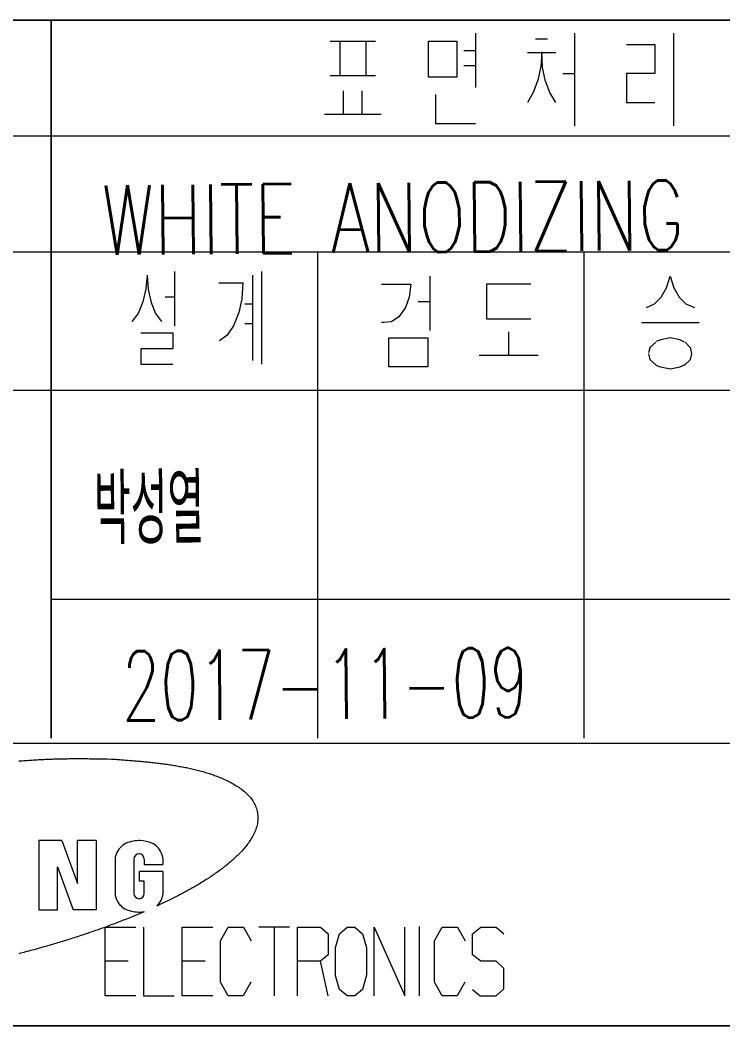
# Model space of a CAD drawing. Header units: millimetres. Extents: x 5 to 411, y 2 to 297.
# Drawn here: x 305.2 to 335.55, y 12.06 to 55.49 of the extents above; entities that cross this region are included whole.
import ezdxf

# ---------------------------------------------------------------- set-up
doc = ezdxf.new("R2010")
doc.units = ezdxf.units.MM
doc.layers.add('1', color=7, linetype='CONTINUOUS')
doc.styles.add('korean', font='simplex.shx', dxfattribs={"bigfont": 'whgtxt.shx'})

msp = doc.modelspace()

# ---------------------------------------------------------------- linework, layer by layer
at = {"layer": '1', "color": 18, "linetype": 'Continuous', "lineweight": 18}
for p, q in [((411.167, 55.489), (274.04, 55.489)), ((274.04, 55.489), (411.167, 55.489)), ((306.54, 55.489), (306.54, 24.487)), ((306.54, 24.487), (306.54, 55.489)), ((274.04, 50.489), (411.167, 50.489)), ((274.04, 45.489), (411.167, 45.489)), ((318.04, 45.489), (318.04, 24.489)), ((329.54, 45.489), (329.54, 24.489)), ((411.167, 39.489), (274.04, 39.489)), ((306.54, 30.489), (354.297, 30.489)), ((274.491, 24.273), (341.491, 24.273)), ((305.141, 23.501), (305.213, 23.506)), ((305.213, 23.506), (305.286, 23.511)), ((305.286, 23.511), (305.359, 23.516)), ((305.359, 23.516), (305.431, 23.521)), ((305.431, 23.521), (305.504, 23.526)), ((305.504, 23.526), (305.577, 23.531)), ((305.577, 23.531), (305.649, 23.536)), ((305.649, 23.536), (305.722, 23.54)), ((305.722, 23.54), (305.795, 23.544)), ((305.795, 23.544), (305.868, 23.549)), ((305.868, 23.549), (305.94, 23.553)), ((305.94, 23.553), (306.013, 23.557)), ((306.013, 23.557), (306.086, 23.561)), ((306.086, 23.561), (306.159, 23.564)), ((306.159, 23.564), (306.231, 23.568)), ((306.231, 23.568), (306.304, 23.571)), ((306.304, 23.571), (306.377, 23.574)), ((306.377, 23.574), (306.45, 23.577)), ((306.45, 23.577), (306.522, 23.58)), ((306.522, 23.58), (306.595, 23.583)), ((306.595, 23.583), (306.668, 23.585)), ((306.668, 23.585), (306.741, 23.587)), ((306.741, 23.587), (306.814, 23.589)), ((306.814, 23.589), (306.886, 23.591)), ((306.886, 23.591), (306.959, 23.593)), ((306.959, 23.593), (307.032, 23.595)), ((307.032, 23.595), (307.105, 23.596)), ((307.105, 23.596), (307.178, 23.597)), ((307.178, 23.597), (307.25, 23.598)), ((307.25, 23.598), (307.323, 23.599)), ((307.323, 23.599), (307.396, 23.6)), ((307.396, 23.6), (307.469, 23.6)), ((307.469, 23.6), (307.542, 23.601)), ((307.542, 23.601), (307.615, 23.601)), ((307.615, 23.601), (307.687, 23.601)), ((307.687, 23.601), (307.759, 23.601)), ((307.759, 23.601), (307.832, 23.601)), ((307.832, 23.601), (307.905, 23.601)), ((307.905, 23.601), (307.978, 23.6)), ((307.978, 23.6), (308.053, 23.6)), ((308.053, 23.6), (308.129, 23.599)), ((308.129, 23.599), (308.199, 23.598)), ((308.199, 23.598), (308.27, 23.598)), ((308.27, 23.598), (308.333, 23.597)), ((308.333, 23.597), (308.397, 23.596)), ((308.397, 23.596), (308.479, 23.595)), ((308.479, 23.595), (308.561, 23.594)), ((308.561, 23.594), (308.687, 23.592)), ((308.687, 23.592), (308.813, 23.59)), ((308.813, 23.59), (308.978, 23.587)), ((308.978, 23.587), (309.144, 23.584)), ((309.144, 23.584), (309.204, 23.58)), ((309.204, 23.58), (309.265, 23.575)), ((309.265, 23.575), (309.325, 23.571)), ((309.325, 23.571), (309.386, 23.567)), ((309.386, 23.567), (309.446, 23.562)), ((309.446, 23.562), (309.507, 23.558)), ((309.507, 23.558), (309.567, 23.553)), ((309.567, 23.553), (309.628, 23.549)), ((309.628, 23.549), (309.688, 23.544)), ((309.688, 23.544), (309.749, 23.54)), ((309.749, 23.54), (309.809, 23.535)), ((309.809, 23.535), (309.87, 23.531)), ((309.87, 23.531), (309.93, 23.526)), ((309.93, 23.526), (309.991, 23.521)), ((309.991, 23.521), (310.051, 23.516)), ((310.051, 23.516), (310.111, 23.511)), ((310.111, 23.511), (310.172, 23.506)), ((310.172, 23.506), (310.232, 23.501)), ((310.232, 23.501), (310.292, 23.496)), ((310.292, 23.496), (310.353, 23.491)), ((310.353, 23.491), (310.413, 23.485)), ((310.413, 23.485), (310.473, 23.48)), ((310.473, 23.48), (310.534, 23.474)), ((310.534, 23.474), (310.594, 23.468)), ((310.594, 23.468), (310.654, 23.462)), ((310.654, 23.462), (310.714, 23.456)), ((310.714, 23.456), (310.774, 23.45)), ((310.774, 23.45), (310.834, 23.444)), ((310.834, 23.444), (310.894, 23.437)), ((310.894, 23.437), (310.954, 23.431)), ((310.954, 23.431), (311.015, 23.424)), ((311.015, 23.424), (311.075, 23.417)), ((311.075, 23.417), (311.134, 23.41)), ((311.134, 23.41), (311.194, 23.402)), ((311.194, 23.402), (311.254, 23.395)), ((311.254, 23.395), (311.314, 23.387)), ((311.314, 23.387), (311.374, 23.379)), ((311.374, 23.379), (311.434, 23.371)), ((311.434, 23.371), (311.493, 23.363)), ((311.493, 23.363), (311.553, 23.354)), ((311.553, 23.354), (311.613, 23.346)), ((311.613, 23.346), (311.672, 23.337)), ((311.672, 23.337), (311.732, 23.327)), ((311.732, 23.327), (311.791, 23.318)), ((311.791, 23.318), (311.851, 23.308)), ((311.851, 23.308), (311.91, 23.298)), ((311.91, 23.298), (311.969, 23.288)), ((311.969, 23.288), (312.029, 23.278)), ((312.029, 23.278), (312.088, 23.267)), ((312.088, 23.267), (312.147, 23.256)), ((312.147, 23.256), (312.206, 23.245)), ((312.206, 23.245), (312.265, 23.234)), ((312.265, 23.234), (312.324, 23.222)), ((312.324, 23.222), (312.383, 23.21)), ((312.383, 23.21), (312.442, 23.198)), ((312.442, 23.198), (312.501, 23.185)), ((312.501, 23.185), (312.56, 23.172)), ((312.56, 23.172), (312.618, 23.159)), ((312.618, 23.159), (312.677, 23.145)), ((312.677, 23.145), (312.736, 23.131)), ((312.736, 23.131), (312.794, 23.117)), ((312.794, 23.117), (312.853, 23.103)), ((312.853, 23.103), (312.911, 23.088)), ((312.911, 23.088), (312.969, 23.072)), ((312.969, 23.072), (313.027, 23.057)), ((313.027, 23.057), (313.086, 23.041)), ((313.086, 23.041), (313.143, 23.024)), ((313.143, 23.024), (313.201, 23.007)), ((313.201, 23.007), (313.259, 22.99)), ((313.259, 22.99), (313.317, 22.972)), ((313.317, 22.972), (313.374, 22.953)), ((313.374, 22.953), (313.431, 22.935)), ((313.431, 22.935), (313.489, 22.915)), ((313.489, 22.915), (313.546, 22.895)), ((313.546, 22.895), (313.602, 22.875)), ((313.602, 22.875), (313.659, 22.854)), ((313.659, 22.854), (313.716, 22.832)), ((313.716, 22.832), (313.772, 22.81)), ((313.772, 22.81), (313.828, 22.787)), ((313.828, 22.787), (313.884, 22.764)), ((313.884, 22.764), (313.94, 22.74)), ((313.94, 22.74), (313.995, 22.715)), ((313.995, 22.715), (314.05, 22.69)), ((314.05, 22.69), (314.105, 22.664)), ((314.105, 22.664), (314.16, 22.637)), ((314.16, 22.637), (314.215, 22.61)), ((314.215, 22.61), (314.269, 22.581)), ((314.269, 22.581), (314.323, 22.553)), ((314.323, 22.553), (314.377, 22.523)), ((314.377, 22.523), (314.431, 22.492)), ((314.431, 22.492), (314.484, 22.461)), ((314.484, 22.461), (314.537, 22.429)), ((314.537, 22.429), (314.589, 22.396)), ((314.589, 22.396), (314.641, 22.362)), ((314.641, 22.362), (314.692, 22.328)), ((314.692, 22.328), (314.742, 22.292)), ((314.742, 22.292), (314.792, 22.255)), ((314.792, 22.255), (314.84, 22.217)), ((314.84, 22.217), (314.887, 22.178)), ((314.887, 22.178), (314.933, 22.138)), ((314.933, 22.138), (314.978, 22.097)), ((314.978, 22.097), (315.022, 22.055)), ((315.022, 22.055), (315.064, 22.011)), ((315.064, 22.011), (315.104, 21.966)), ((315.104, 21.966), (315.143, 21.92)), ((315.143, 21.92), (315.18, 21.873)), ((315.18, 21.873), (315.215, 21.824)), ((315.215, 21.824), (315.249, 21.773)), ((315.249, 21.773), (315.28, 21.721)), ((315.28, 21.721), (315.31, 21.668)), ((315.31, 21.668), (315.337, 21.613)), ((315.337, 21.613), (315.362, 21.558)), ((315.362, 21.558), (315.384, 21.501)), ((315.384, 21.501), (315.404, 21.443)), ((315.404, 21.443), (315.422, 21.384)), ((315.422, 21.384), (315.437, 21.325)), ((315.437, 21.325), (315.45, 21.265)), ((315.45, 21.265), (315.459, 21.205)), ((315.464, 20.904), (315.456, 20.844)), ((315.459, 21.205), (315.466, 21.145)), ((315.469, 20.964), (315.464, 20.904)), ((315.466, 21.145), (315.47, 21.084)), ((315.471, 21.024), (315.469, 20.964)), ((315.47, 21.084), (315.471, 21.024)), ((315.335, 20.436), (315.31, 20.379)), ((315.359, 20.493), (315.335, 20.436)), ((315.38, 20.55), (315.359, 20.493)), ((315.4, 20.608), (315.38, 20.55)), ((315.418, 20.666), (315.4, 20.608)), ((315.433, 20.725), (315.418, 20.666)), ((315.446, 20.784), (315.433, 20.725)), ((315.456, 20.844), (315.446, 20.784)), ((307.004, 20.063), (306.015, 20.063)), ((306.015, 20.063), (306.015, 17.077)), ((307.004, 20.063), (307.683, 18.21)), ((308.486, 20.063), (307.683, 20.063)), ((307.683, 18.21), (307.683, 20.063)), ((308.486, 20.063), (308.486, 17.077)), ((315.094, 20.005), (315.059, 19.955)), ((315.128, 20.056), (315.094, 20.005)), ((315.161, 20.108), (315.128, 20.056)), ((315.194, 20.161), (315.161, 20.108)), ((315.225, 20.215), (315.194, 20.161)), ((315.254, 20.269), (315.225, 20.215)), ((315.283, 20.324), (315.254, 20.269)), ((315.31, 20.379), (315.283, 20.324)), ((314.75, 19.581), (314.708, 19.537)), ((314.791, 19.625), (314.75, 19.581)), ((314.831, 19.67), (314.791, 19.625)), ((314.871, 19.716), (314.831, 19.67)), ((314.91, 19.762), (314.871, 19.716)), ((314.948, 19.809), (314.91, 19.762)), ((314.986, 19.857), (314.948, 19.809)), ((315.023, 19.906), (314.986, 19.857)), ((315.059, 19.955), (315.023, 19.906)), ((309.309, 19.294), (309.309, 17.743)), ((310.112, 19.263), (310.112, 17.775)), ((310.56, 19.263), (310.561, 19.034)), ((311.363, 19.294), (311.363, 19.034)), ((314.265, 19.127), (314.219, 19.088)), ((314.311, 19.166), (314.265, 19.127)), ((314.357, 19.206), (314.311, 19.166)), ((314.402, 19.245), (314.357, 19.206)), ((314.447, 19.286), (314.402, 19.245)), ((314.492, 19.326), (314.447, 19.286)), ((314.536, 19.367), (314.492, 19.326)), ((314.58, 19.409), (314.536, 19.367)), ((314.623, 19.451), (314.58, 19.409)), ((314.666, 19.494), (314.623, 19.451)), ((314.708, 19.537), (314.666, 19.494)), ((306.818, 17.077), (306.818, 18.93)), ((306.818, 18.93), (307.498, 17.077)), ((311.363, 18.725), (310.355, 18.725)), ((310.355, 18.313), (310.355, 18.725)), ((310.561, 19.034), (311.363, 19.034)), ((311.363, 18.725), (311.363, 17.743)), ((313.693, 18.683), (313.643, 18.648)), ((313.742, 18.718), (313.693, 18.683)), ((313.79, 18.754), (313.742, 18.718)), ((313.839, 18.79), (313.79, 18.754)), ((313.887, 18.826), (313.839, 18.79)), ((313.935, 18.863), (313.887, 18.826)), ((313.983, 18.9), (313.935, 18.863)), ((314.031, 18.937), (313.983, 18.9)), ((314.078, 18.974), (314.031, 18.937)), ((314.125, 19.012), (314.078, 18.974)), ((314.172, 19.05), (314.125, 19.012)), ((314.219, 19.088), (314.172, 19.05)), ((310.561, 18.313), (310.355, 18.313)), ((310.56, 17.775), (310.561, 18.313)), ((313.038, 18.249), (312.986, 18.217)), ((313.089, 18.281), (313.038, 18.249)), ((313.141, 18.313), (313.089, 18.281)), ((313.192, 18.345), (313.141, 18.313)), ((313.243, 18.378), (313.192, 18.345)), ((313.293, 18.41), (313.243, 18.378)), ((313.344, 18.444), (313.293, 18.41)), ((313.394, 18.477), (313.344, 18.444)), ((313.445, 18.511), (313.394, 18.477)), ((313.495, 18.545), (313.445, 18.511)), ((313.544, 18.579), (313.495, 18.545)), ((313.594, 18.613), (313.544, 18.579)), ((313.643, 18.648), (313.594, 18.613)), ((312.303, 17.829), (312.25, 17.801)), ((312.356, 17.857), (312.303, 17.829)), ((312.41, 17.886), (312.356, 17.857)), ((312.463, 17.915), (312.41, 17.886)), ((312.516, 17.944), (312.463, 17.915)), ((312.568, 17.974), (312.516, 17.944)), ((312.621, 18.003), (312.568, 17.974)), ((312.674, 18.033), (312.621, 18.003)), ((312.726, 18.063), (312.674, 18.033)), ((312.778, 18.094), (312.726, 18.063)), ((312.83, 18.124), (312.778, 18.094)), ((312.883, 18.155), (312.83, 18.124)), ((312.934, 18.186), (312.883, 18.155)), ((312.986, 18.217), (312.934, 18.186)), ((311.456, 17.401), (311.362, 17.355)), ((311.55, 17.447), (311.456, 17.401)), ((311.611, 17.476), (311.55, 17.447)), ((311.672, 17.506), (311.611, 17.476)), ((311.719, 17.53), (311.672, 17.506)), ((311.766, 17.553), (311.719, 17.53)), ((311.819, 17.579), (311.766, 17.553)), ((311.871, 17.606), (311.819, 17.579)), ((311.926, 17.634), (311.871, 17.606)), ((311.982, 17.662), (311.926, 17.634)), ((312.036, 17.689), (311.982, 17.662)), ((312.09, 17.717), (312.036, 17.689)), ((312.143, 17.745), (312.09, 17.717)), ((312.196, 17.772), (312.143, 17.745)), ((312.25, 17.801), (312.196, 17.772)), ((306.015, 17.077), (306.818, 17.077)), ((308.486, 17.077), (307.498, 17.077)), ((310.494, 16.961), (310.425, 16.932)), ((310.563, 16.991), (310.494, 16.961)), ((311.239, 17.296), (311.115, 17.236)), ((311.362, 17.355), (311.239, 17.296)), ((309.379, 16.51), (309.308, 16.484)), ((309.449, 16.537), (309.379, 16.51)), ((309.519, 16.564), (309.449, 16.537)), ((309.589, 16.591), (309.519, 16.564)), ((309.659, 16.618), (309.589, 16.591)), ((309.729, 16.646), (309.659, 16.618)), ((309.799, 16.674), (309.729, 16.646)), ((309.869, 16.701), (309.799, 16.674)), ((309.939, 16.729), (309.869, 16.701)), ((310.008, 16.758), (309.939, 16.729)), ((310.078, 16.786), (310.008, 16.758)), ((310.147, 16.815), (310.078, 16.786)), ((310.217, 16.844), (310.147, 16.815)), ((310.286, 16.873), (310.217, 16.844)), ((310.355, 16.902), (310.286, 16.873)), ((310.425, 16.932), (310.355, 16.902)), ((308.176, 16.077), (308.105, 16.053)), ((308.247, 16.102), (308.176, 16.077)), ((308.318, 16.126), (308.247, 16.102)), ((308.389, 16.151), (308.318, 16.126)), ((308.46, 16.176), (308.389, 16.151)), ((308.531, 16.2), (308.46, 16.176)), ((308.602, 16.225), (308.531, 16.2)), ((308.673, 16.251), (308.602, 16.225)), ((308.744, 16.276), (308.673, 16.251)), ((308.815, 16.301), (308.744, 16.276)), ((308.885, 16.327), (308.815, 16.301)), ((308.956, 16.353), (308.885, 16.327)), ((309.026, 16.379), (308.956, 16.353)), ((309.097, 16.405), (309.026, 16.379)), ((309.167, 16.431), (309.097, 16.405)), ((309.238, 16.457), (309.167, 16.431)), ((309.308, 16.484), (309.238, 16.457)), ((306.815, 15.642), (306.743, 15.62)), ((306.887, 15.664), (306.815, 15.642)), ((306.959, 15.685), (306.887, 15.664)), ((307.031, 15.707), (306.959, 15.685)), ((307.103, 15.729), (307.031, 15.707)), ((307.174, 15.752), (307.103, 15.729)), ((307.246, 15.774), (307.174, 15.752)), ((307.318, 15.797), (307.246, 15.774)), ((307.39, 15.819), (307.318, 15.797)), ((307.461, 15.842), (307.39, 15.819)), ((307.533, 15.865), (307.461, 15.842)), ((307.605, 15.888), (307.533, 15.865)), ((307.676, 15.911), (307.605, 15.888)), ((307.748, 15.934), (307.676, 15.911)), ((307.819, 15.958), (307.748, 15.934)), ((307.891, 15.982), (307.819, 15.958)), ((307.962, 16.005), (307.891, 15.982)), ((308.033, 16.029), (307.962, 16.005)), ((308.105, 16.053), (308.033, 16.029)), ((305.294, 15.214), (305.222, 15.195)), ((305.367, 15.233), (305.294, 15.214)), ((305.44, 15.253), (305.367, 15.233)), ((305.512, 15.272), (305.44, 15.253)), ((305.585, 15.292), (305.512, 15.272)), ((305.658, 15.311), (305.585, 15.292)), ((305.73, 15.331), (305.658, 15.311)), ((305.803, 15.351), (305.73, 15.331)), ((305.875, 15.371), (305.803, 15.351)), ((305.948, 15.391), (305.875, 15.371)), ((306.02, 15.411), (305.948, 15.391)), ((306.092, 15.432), (306.02, 15.411)), ((306.165, 15.452), (306.092, 15.432)), ((306.237, 15.473), (306.165, 15.452)), ((306.309, 15.493), (306.237, 15.473)), ((306.382, 15.514), (306.309, 15.493)), ((306.454, 15.535), (306.382, 15.514)), ((306.526, 15.556), (306.454, 15.535)), ((306.598, 15.577), (306.526, 15.556)), ((306.671, 15.599), (306.598, 15.577)), ((306.743, 15.62), (306.671, 15.599)), ((305.222, 15.195), (305.149, 15.176)), ((9.967, 12.06), (410.967, 12.06)), ((410.967, 12.06), (9.967, 12.06))]:
    msp.add_line(p, q, dxfattribs=at)
at = {"layer": '1', "color": 18, "linetype": 'Continuous', "lineweight": 13}
for p, q in [((324.864, 54.929), (324.864, 52.585)), ((329.141, 54.929), (329.141, 50.929)), ((333.417, 54.929), (333.417, 50.929)), ((318.595, 54.585), (320.549, 54.585)), ((319.017, 53.085), (319.017, 54.585)), ((320.128, 54.585), (320.128, 53.085)), ((322.833, 53.023), (322.833, 54.585)), ((322.833, 54.585), (324.06, 54.585)), ((324.06, 54.585), (324.06, 53.023)), ((327.455, 54.679), (327.972, 54.679)), ((331.386, 54.429), (332.613, 54.429)), ((332.613, 54.429), (332.613, 53.179)), ((324.366, 54.179), (324.864, 54.179)), ((327.11, 54.085), (328.336, 54.085)), ((327.723, 54.085), (327.685, 53.491)), ((327.761, 53.46), (327.723, 54.116)), ((324.366, 53.523), (324.864, 53.523)), ((327.685, 53.491), (327.551, 52.898)), ((327.876, 52.898), (327.761, 53.46)), ((320.549, 53.085), (318.595, 53.085)), ((324.06, 53.023), (322.833, 53.023)), ((328.643, 53.179), (329.141, 53.179)), ((332.613, 53.179), (331.386, 53.179)), ((331.386, 53.179), (331.386, 51.929)), ((327.551, 52.898), (327.359, 52.366)), ((328.068, 52.366), (327.876, 52.898)), ((319.17, 51.429), (319.17, 52.429)), ((319.975, 51.429), (319.975, 52.429)), ((323.14, 52.273), (323.14, 51.023)), ((327.359, 52.366), (327.11, 51.929)), ((328.336, 51.929), (328.068, 52.366)), ((331.386, 51.929), (332.613, 51.929)), ((318.346, 51.429), (320.799, 51.429)), ((323.14, 51.023), (324.864, 51.023)), ((310.682, 44.482), (310.633, 43.889)), ((310.682, 44.482), (310.73, 43.857)), ((311.881, 42.295), (311.881, 44.639)), ((315.24, 44.482), (315.24, 40.795)), ((315.629, 44.639), (315.629, 40.639)), ((322.913, 42.085), (322.913, 44.429)), ((333.118, 43.929), (333.273, 44.429)), ((333.273, 44.429), (333.428, 43.929)), ((310.633, 43.889), (310.503, 43.326)), ((313.781, 44.139), (314.818, 44.139)), ((314.818, 44.139), (314.77, 43.451)), ((320.802, 44.085), (322.077, 44.085)), ((322.077, 44.085), (321.997, 43.523)), ((327.257, 44.085), (325.346, 44.085)), ((325.346, 44.085), (325.346, 42.585)), ((332.885, 43.523), (333.118, 43.929)), ((333.428, 43.929), (333.661, 43.523)), ((310.73, 43.857), (310.86, 43.295)), ((311.46, 43.545), (311.881, 43.545)), ((314.77, 43.451), (314.64, 42.857)), ((321.997, 43.523), (321.838, 43.085)), ((332.593, 43.241), (332.885, 43.523)), ((333.661, 43.523), (333.953, 43.241)), ((310.503, 43.326), (310.293, 42.826)), ((310.86, 43.295), (311.054, 42.826)), ((314.899, 43.232), (315.24, 43.232)), ((321.838, 43.085), (321.559, 42.679)), ((322.395, 43.335), (322.913, 43.335)), ((332.244, 43.085), (332.593, 43.241)), ((333.953, 43.241), (334.322, 43.085)), ((310.293, 42.826), (310.033, 42.482)), ((311.054, 42.826), (311.314, 42.482)), ((314.64, 42.857), (314.413, 42.295)), ((321.559, 42.679), (321.24, 42.46)), ((325.346, 42.585), (327.257, 42.585)), ((314.413, 42.295), (314.137, 41.889)), ((314.899, 42.389), (315.24, 42.389)), ((320.902, 42.429), (320.802, 42.429)), ((321.24, 42.46), (320.902, 42.429)), ((332.03, 42.429), (334.516, 42.429)), ((310.422, 41.982), (311.8, 41.982)), ((311.8, 41.982), (311.8, 41.295)), ((314.137, 41.889), (313.813, 41.639)), ((321.121, 40.523), (321.121, 41.773)), ((321.121, 41.773), (322.813, 41.773)), ((322.813, 41.773), (322.813, 40.523)), ((326.302, 41.023), (326.302, 42.023)), ((333.273, 41.773), (332.865, 41.679)), ((333.681, 41.679), (333.273, 41.773)), ((311.8, 41.295), (310.422, 41.295)), ((310.422, 41.295), (310.422, 40.639)), ((332.399, 41.335), (332.341, 41.116)), ((332.652, 41.585), (332.38, 41.335)), ((332.865, 41.679), (332.671, 41.616)), ((333.894, 41.585), (333.681, 41.679)), ((334.147, 41.335), (333.914, 41.585)), ((334.205, 41.085), (334.147, 41.366)), ((325.027, 41.023), (327.576, 41.023)), ((332.341, 41.085), (332.399, 40.835)), ((332.399, 40.835), (332.671, 40.585)), ((333.894, 40.585), (334.147, 40.835)), ((334.147, 40.835), (334.205, 41.085)), ((310.422, 40.639), (311.8, 40.639)), ((322.813, 40.523), (321.121, 40.523)), ((332.652, 40.585), (332.846, 40.523)), ((332.865, 40.523), (333.273, 40.429)), ((333.273, 40.429), (333.7, 40.523)), ((333.681, 40.523), (333.914, 40.616)), ((308.875, 13.351), (308.875, 16.32)), ((308.875, 16.32), (310.201, 16.32)), ((310.535, 16.32), (310.535, 13.351)), ((312.194, 13.351), (312.194, 16.32)), ((312.194, 16.32), (313.521, 16.32)), ((313.854, 15.726), (314.186, 16.32)), ((314.186, 16.32), (314.849, 16.32)), ((314.849, 16.32), (315.181, 15.726)), ((316.84, 16.32), (315.514, 16.32)), ((316.177, 16.32), (316.177, 13.351)), ((317.174, 13.351), (317.174, 16.32)), ((317.174, 16.32), (318.169, 16.32)), ((318.169, 16.32), (318.5, 16.038)), ((318.991, 16.038), (319.322, 16.32)), ((319.322, 16.32), (319.654, 16.32)), ((319.654, 16.32), (319.986, 16.038)), ((320.493, 13.351), (320.493, 16.32)), ((320.493, 16.32), (321.82, 13.351)), ((321.82, 13.351), (321.82, 16.32)), ((322.45, 13.351), (322.45, 16.351)), ((323.097, 15.726), (323.429, 16.32)), ((323.429, 16.32), (324.092, 16.32)), ((324.092, 16.32), (324.424, 15.726)), ((324.74, 16.038), (325.089, 16.32)), ((325.089, 16.32), (325.752, 16.32)), ((325.752, 16.32), (326.084, 16.038)), ((313.854, 13.945), (313.854, 15.726)), ((318.5, 16.038), (318.5, 15.132)), ((318.816, 15.445), (318.991, 16.038)), ((319.986, 16.038), (320.16, 15.445)), ((323.097, 13.945), (323.097, 15.726)), ((324.74, 15.132), (324.74, 16.038)), ((318.816, 14.226), (318.816, 15.445)), ((320.16, 15.445), (320.16, 14.257)), ((309.87, 14.851), (308.875, 14.851)), ((313.189, 14.851), (312.194, 14.851)), ((318.169, 14.851), (317.174, 14.851)), ((318.5, 15.132), (318.169, 14.851)), ((318.5, 13.351), (318.169, 14.851)), ((325.089, 14.851), (324.74, 15.132)), ((325.752, 14.851), (325.089, 14.851)), ((326.084, 14.538), (325.752, 14.851)), ((326.084, 13.663), (326.084, 14.538)), ((314.186, 13.351), (313.854, 13.945)), ((315.163, 13.945), (314.832, 13.351)), ((318.991, 13.632), (318.816, 14.226)), ((320.16, 14.257), (319.986, 13.632)), ((323.429, 13.351), (323.097, 13.945)), ((324.406, 13.945), (324.075, 13.351)), ((319.322, 13.351), (318.991, 13.632)), ((319.986, 13.632), (319.654, 13.351)), ((324.74, 13.632), (325.071, 13.351)), ((325.752, 13.351), (326.084, 13.663)), ((310.201, 13.351), (308.875, 13.351)), ((310.535, 13.351), (311.861, 13.351)), ((313.521, 13.351), (312.194, 13.351)), ((314.832, 13.351), (314.186, 13.351)), ((319.654, 13.351), (319.322, 13.351)), ((324.075, 13.351), (323.429, 13.351)), ((325.071, 13.351), (325.752, 13.351))]:
    msp.add_line(p, q, dxfattribs=at)
at = {"layer": '1', "color": 18, "linetype": 'Continuous', "lineweight": 18}
for centre, radius, start, end in [((310.39, 18.416), 1.647, 90, 111.5854), ((310.337, 18.699), 1.365, 66.1603, 87.7454), ((310.156, 19.167), 0.864, 115.494, 159.3), ((310.637, 19.235), 0.755, 64.9546, 70.5548), ((310.5, 19.166), 0.881, 20.7902, 58.7939), ((309.734, 19.297), 0.425, 155.4838, 180.2799), ((310.337, 19.263), 0.224, 0, 180), ((310.939, 19.3), 0.424, 359.2583, 24.9283), ((309.734, 17.738), 0.424, 179.2418, 204.9283), ((310.173, 17.872), 0.881, 200.7902, 238.8211), ((310.337, 17.775), 0.224, 180, 0), ((310.527, 17.844), 0.845, 314.0401, 340.7459), ((310.939, 17.741), 0.424, 335.4988, 0.2802), ((310.036, 17.803), 0.755, 244.9546, 250.5199), ((310.39, 18.622), 1.647, 248.4146, 270), ((310.347, 18.395), 1.421, 271.7323, 278.7327)]:
    msp.add_arc(centre, radius, start, end, dxfattribs=at)

# ---------------------------------------------------------------- texts
at = {"layer": '1', "color": 172, "linetype": 'Continuous', "lineweight": 18, "char_height": 3, "attachment_point": 7, "rotation": 0.5, "line_spacing_factor": 0.903614, "style": 'korean'}
for s, insert in [('\\W0.7324;WHITE ANODIZING', (308.737, 45.348)), ('\\W0.4994;박성열', (308.408, 32.845)), ('\\W0.6437;2017-11-09', (309.612, 25.238))]:
    msp.add_mtext(s, dxfattribs=dict(at, insert=insert))

doc.saveas('drawing.dxf')
